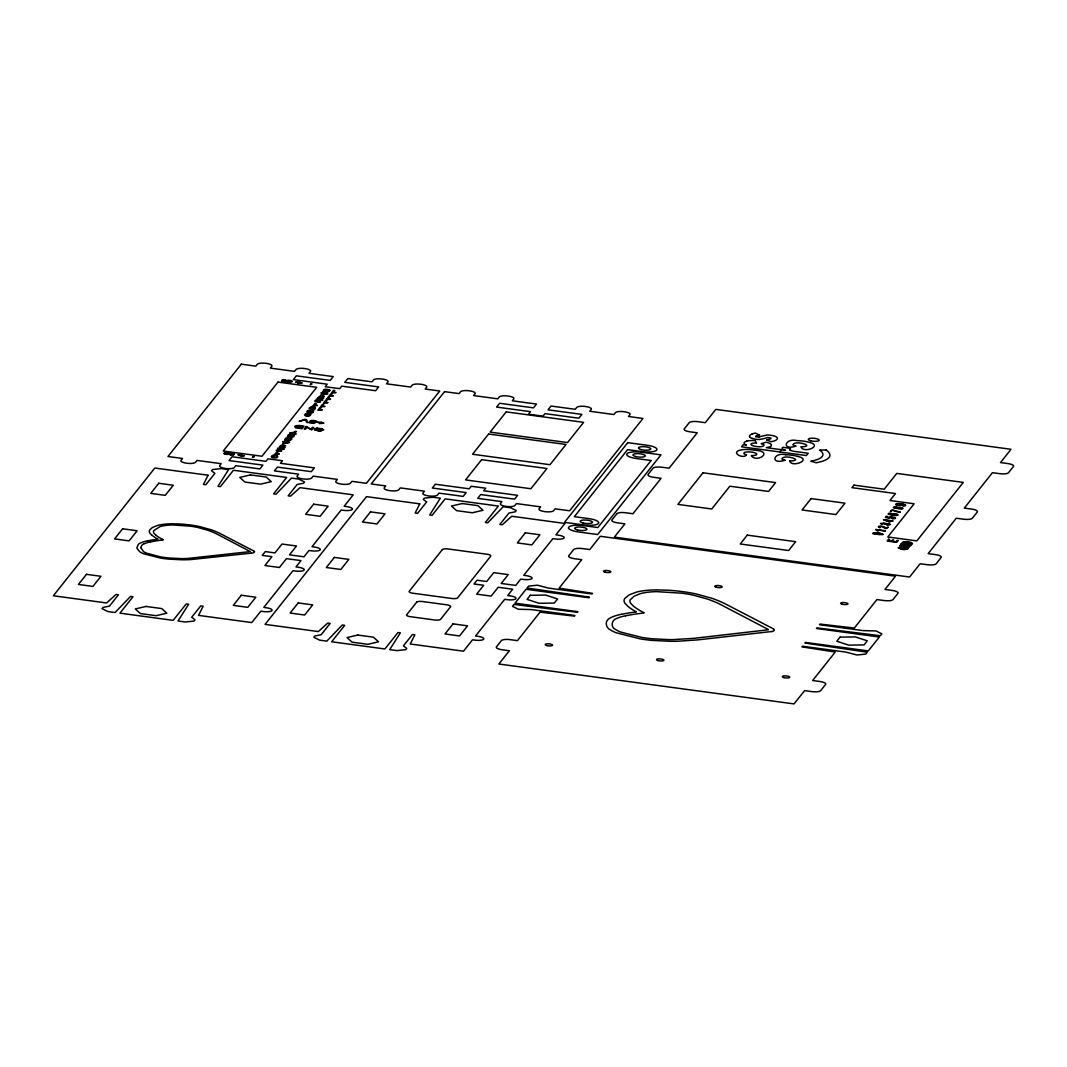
<?xml version="1.0" encoding="UTF-8"?>
<svg xmlns="http://www.w3.org/2000/svg" width="1067" height="1067" viewBox="0 0 1067 1067"><rect width="100%" height="100%" fill="white"/><g stroke="black" fill="none" stroke-linecap="round" stroke-linejoin="round"><path stroke-width="1.5" d="M314.898 407.901L311.311 407.247A13.431 3.708 4.8 0 0 310.47 408.208L314.005 408.874A12.564 3.468 4.8 0 0 314.845 407.901M897.107 514.827L892.652 514.427L897.027 514.934M911.045 543.396L910.498 544.13L903.095 543.13L905.51 542.036L910.951 543.05M894.253 507.465L897.267 507.612M897.24 507.852L894.306 507.679M314.965 401.019L318.833 402.246M308.803 415.677L305.669 415.436M881.475 523.55L883.516 523.337M279.447 446.78C280.621 446.179 280.501 443.899 285.649 445.686C286.143 445.886 278.18 445.099 283.088 446.793M317.979 397.684C319.14 397.137 319.14 394.71 324.341 396.671C324.315 396.777 316.859 396.057 321.62 397.698M779.764 451.968L781.524 449.74M892.425 510.253L890.278 511.333L892.519 509.826A15.151 4.175 4.8 0 0 897.8 511.466A13.084 3.601 4.8 0 0 900.295 511.96M912.058 543.717L911.338 544.623L901.708 543.316L902.402 542.449A6.149 1.694 4.8 0 1 903.669 541.689M904.603 505.385L902.815 505.531M234.153 454.342L233.46 454.822M889.931 517.535L894.533 518.002L892.279 518.402M293.052 435.803L289.17 435.363L293.092 435.469M885.543 524.017L889.425 524.39L887.117 524.817M310.097 414.543L306.149 414.169L310.057 414.236M889.211 513.801L891.065 513.574M319.166 397.831L319.927 397.591A2.441 0.667 4.8 0 1 321.434 397.671M280.621 446.926L281.395 446.686A2.441 0.667 4.8 0 1 282.888 446.766M305.642 415.183L308.816 415.463M790.06 448.727L790.087 448.7A7.016 1.934 4.8 0 1 790.554 448.42L782.871 447.273M315.018 400.965L318.62 400.352M327.742 391.189L323.061 391.296M314.258 422.319L309.577 422.412M289.584 439.777L284.902 439.884M759.064 437.137L755.969 436.71M746.42 454.769C744.593 459.063 732.015 453.942 738.244 450.741C743.872 448.673 750.088 449.447 755.863 450.354C774.255 451.861 755.956 463.531 751.315 455.476M785.019 460.277C769.787 465.012 773.362 451.808 785.672 454.715M162.171 540.075L163.411 539.809L162.504 539.355M771.654 631.531L697.498 639.907L677.692 641.24A75.49 20.806 4.8 0 1 670.61 641.307L651.977 640.4A51.283 14.138 4.8 0 1 640.2 638.88L615.952 632.704A39.426 10.87 4.8 0 1 610.484 629.93C606.136 628.076 604.442 621.688 608.75 618.9A42.493 11.71 4.8 0 1 611.671 617.219A55.551 15.311 4.8 0 1 621.381 614.272M625.595 615.779L630.864 614.805A95.817 26.408 4.8 0 1 641.627 613.285A4.268 1.174 4.8 0 0 642.387 613.165L644.201 612.791L642.908 612.138A107.66 29.676 4.8 0 1 633.411 606.123L630.517 603.135A42.973 11.844 4.8 0 1 630.25 599.787L633.865 596.333L640.08 593.732A37.438 10.323 4.8 0 1 646.215 592.465L648.963 592.105A35.758 9.856 4.8 0 1 656.458 591.625L682.16 593.225A47.535 13.097 4.8 0 1 693.363 595.159L707.541 599.08A94.67 26.088 4.8 0 1 721.505 605.016L768.347 629.53A2.681 0.734 4.8 0 1 768.187 629.797L694.27 638.293L674.037 639.573A68.728 18.939 4.8 0 1 669.102 639.613L652.43 638.8A45.854 12.644 4.8 0 1 641.907 637.439L620.487 631.997A33.971 9.363 4.8 0 1 615.779 629.597C610.111 627.276 611.578 619.7 616.886 618.407A49.656 13.684 4.8 0 1 625.542 615.766M897.067 515.428L896.787 515.468A3.054 0.84 4.8 0 1 895.76 515.508L888.464 514.241A2.868 0.787 4.8 0 1 888.171 513.947L888.611 513.4A2.507 0.694 4.8 0 1 890.131 513.2L891.198 513.254M251.212 553.159L190.593 559.588A55.097 15.191 4.8 0 1 181.897 559.775L168.853 559.135A35.905 9.896 4.8 0 1 160.61 558.081L143.632 553.746A27.595 7.602 4.8 0 1 139.804 551.812L136.816 548.065L138.283 544.343A30.036 8.283 4.8 0 1 140.644 542.916A38.879 10.723 4.8 0 1 147.446 540.849M279.914 449.367L276.22 450.261L280.128 451.261M280.608 449.314L281.368 449.26A4.521 1.24 4.8 0 0 282.221 449.154L277.487 448.513M318.913 400.325L320.06 400.245A4.521 1.24 4.8 0 0 320.927 400.138L316.179 399.485M290.904 437.003L288.744 436.63M316.832 428.054L314.578 429.041L318.66 429.588M318.646 401.939C325.102 402.526 310.63 401.272 319.58 400.645A8.309 2.294 4.8 0 0 322.541 400.272M279.941 450.954C286.329 451.501 271.832 450.314 280.874 449.66A8.309 2.294 4.8 0 0 283.835 449.3M317.419 428.414L321.901 429.161L321.66 430.468A3.388 0.934 4.8 0 1 318.073 430.628A3.388 0.934 4.8 0 1 315.419 429.654M317.232 428.067L316.099 428.921L318.9 429.294M756.116 442.965C741.525 443.565 762.065 449.7 764.119 445.046A6.242 1.721 4.8 0 0 761.198 443.672L766.279 442.191A12.844 3.534 4.8 0 1 771.481 444.592L770.867 446.606L766.293 447.66L785.405 450.247A8.976 2.467 4.8 0 1 782.538 448.954A7.789 2.147 4.8 0 1 782.284 447.727M801.25 446.82C816.882 446.379 794.248 439.617 793.181 444.819M318.046 428.427L321.727 428.654L323.714 429.934L319.74 431.055L314.325 429.654L315.552 429.668M790.033 460.944C805.532 460.611 783.445 453.715 781.951 458.957A6.442 1.774 4.8 0 0 784.992 460.277M875.634 532.886L873.833 533.167L875.233 533.847A12.564 3.468 4.8 0 0 878.968 534.367L881.742 534.167L880.168 533.46A13.431 3.708 4.8 0 0 876.634 532.966C860.802 533.353 898.201 536.674 876.02 532.593M894.106 513.667L895.4 513.774A3.815 1.054 4.8 0 1 897.174 514.161A2.988 0.827 4.8 0 1 897.12 515.388M901.975 546.757L898.147 547.784L902.122 549.332M902.695 505.851L903.762 505.918A2.441 0.68 4.8 0 0 905.283 505.718L905.71 505.331A3.068 0.84 4.8 0 0 904.896 504.638L904.496 504.504A4.695 1.294 4.8 0 0 903.762 504.318L901.642 504.278M275.206 455.476L273.165 455.756A13.431 3.708 4.8 0 0 272.405 456.676L275.926 457.343A12.564 3.468 4.8 0 0 276.78 456.369C273.992 452.741 282.528 458.877 273.285 457.77C269.231 457.836 272.365 454.075 275.233 455.182M285.276 380.145L283.128 380.372A5.095 1.4 4.8 0 0 282.915 380.639L286.023 380.892A27.822 7.669 4.8 0 1 286.49 380.666L287.823 380.279A2.681 0.734 4.8 0 1 291.758 381.026M227.524 452.875L225.297 453.155A5.095 1.4 4.8 0 0 225.164 453.368L228.271 453.608A27.822 7.669 4.8 0 1 228.725 453.382L230.059 452.995A2.681 0.734 4.8 0 1 234.006 453.755A4.388 1.214 4.8 0 1 234.14 454.342M887.05 525.151L890.425 524.39L883.956 523.07M288.557 436.336L287.45 436.51A2.507 0.694 4.8 0 0 288.61 437.017L290.691 437.297A2.868 0.787 4.8 0 0 291.664 437.297L293.798 436.643L294.212 435.469M902.522 549.012L907.19 548.518L904.869 547.478L903.189 548.051L904.029 546.984C914.259 547.971 903.576 551.052 900.855 548.705A3.388 0.934 4.8 0 1 899.254 547.584A3.388 0.934 4.8 0 1 902.028 547.064M322.821 391.602L327.436 392.216L329.45 391.055C323.875 391.602 324.581 388.295 330.05 390.549A3.188 0.88 4.8 0 0 328.463 389.588A3.188 0.88 4.8 0 0 325.008 389.402M329.716 396.244L328.956 396.137L330.97 393.616L332.144 393.763L330.57 395.737A7.642 2.107 4.8 0 1 333.264 395.697M327.035 399.618L326.275 399.511L328.289 396.977L329.463 397.137L327.889 399.111A7.642 2.107 4.8 0 1 330.583 399.071M316.419 399.191L322.727 400.032M324.328 403.059L323.568 402.953L325.582 400.418L326.742 400.578L325.182 402.552A7.642 2.107 4.8 0 1 327.876 402.512M309.337 422.719L313.938 423.346L315.965 422.185C310.484 422.732 311.084 419.438 316.566 421.678A3.188 0.88 4.8 0 0 314.978 420.705A3.188 0.88 4.8 0 0 311.511 420.531M300.534 425.72L304.002 426.186L302.001 428.707L298.693 428.254A6.149 1.694 4.8 0 1 295.599 427.667M291.344 433.215L296.066 433.856M289.584 433.322L295.826 434.162M284.662 440.178L289.264 440.804L291.291 439.644L286.636 438.964L287.463 438.257L291.891 439.137A3.188 0.88 4.8 0 0 290.304 438.177A3.188 0.88 4.8 0 0 286.836 437.99A3.308 0.907 4.8 0 0 285.609 439.111A3.308 0.907 4.8 0 0 289.717 439.897M277.727 448.207L284.022 449.06M875.687 529.459L885.37 530.766M885.13 531.059L877.581 530.046A7.642 2.107 4.8 0 1 878.461 530.819L877.367 530.712M880.315 527.458C876.794 527.205 881.649 525.311 883.876 527.645A8.309 2.294 4.8 0 0 886.05 528.632L888.264 527.098L886.117 528.178A4.521 1.24 4.8 0 1 885.49 527.898C884.903 525.778 874.687 525.511 879.795 527.725M884.476 524.084L885.49 524.257M903.149 504.184L902.042 503.997A15.485 4.268 4.8 0 0 900.735 503.824L898.641 503.624A3.721 1.027 4.8 0 0 897.881 503.611M889.184 517.855L886.757 517.375L887.517 516.428L886.357 516.268L885.397 517.468L889.971 517.828M902.882 504.478L904.616 505.038M882.449 524.137L880.435 523.51L884.37 523.604A2.441 0.667 4.8 0 1 884.516 524.03M882.276 524.097L881.475 523.724M797.783 456.396C812.987 459.89 791.127 468.013 789.74 460.931M210.626 529.619L199.596 526.578A38.079 10.497 4.8 0 0 188.966 524.817L185.205 524.417A42.533 11.724 4.8 0 0 180.203 524.017L171.774 523.79A29.089 8.016 4.8 0 0 164.438 524.204A30.85 8.509 4.8 0 0 162.211 524.484A30.209 8.323 4.8 0 0 157.329 525.497L152.368 527.551L149.78 529.832A34.984 9.643 4.8 0 0 150.06 533.38L151.954 535.261M766.666 439.764L770.694 441.685A13.471 3.708 4.8 0 0 774.495 440.844A18.646 5.135 4.8 0 0 777.403 438.204A11.27 3.108 4.8 0 0 776.616 437.07A8.349 2.294 4.8 0 0 774.415 436.043A8.616 2.374 4.8 0 0 770.494 435.243A6.962 1.921 4.8 0 0 767.133 434.976L760.411 436.576A20.78 5.722 4.8 0 1 759.171 437.123M759.411 434.989L755.569 433.122A12.684 3.494 4.8 0 0 752.075 433.909M253.212 550.692L221.056 534.02A70.449 19.419 4.8 0 0 210.666 529.605M773.255 628.77L726.547 604.522A100.645 27.742 4.8 0 0 711.702 598.214L695.884 593.892A54.404 14.991 4.8 0 0 680.706 591.385L675.331 590.798A60.766 16.752 4.8 0 0 668.182 590.238L656.152 589.891A41.546 11.457 4.8 0 0 645.668 590.491A44.067 12.15 4.8 0 0 642.494 590.891A42.827 11.804 4.8 0 0 636.572 592.065L629.183 594.852L624.715 598.534A49.842 13.738 4.8 0 0 624.702 602.935L627.823 606.296A117.023 32.263 4.8 0 0 636.399 611.898A123.652 34.091 4.8 0 0 621.501 614.312M280.674 447.153L285.116 447.526L279.461 447.033M155.795 535.141L153.835 533.047A30.076 8.296 4.8 0 1 153.648 530.712L159.903 526.658A26.395 7.282 4.8 0 1 164.811 525.578L165.772 525.444A25.208 6.949 4.8 0 1 173.121 524.977L189.993 526.124A33.277 9.176 4.8 0 1 197.822 527.471L207.745 530.219A66.261 18.259 4.8 0 1 217.521 534.367L250.305 551.586L187.779 558.454A50.176 13.831 4.8 0 1 180.843 558.588L169.173 558.014A32.197 8.869 4.8 0 1 160.01 556.761L146.806 553.253A23.781 6.549 4.8 0 1 143.525 551.572L140.911 547.824M319.18 398.044L323.648 398.431L317.979 397.911M281.888 380.932L281.955 380.986A2.441 0.667 4.8 0 0 286.009 381.599M224.19 453.715L224.137 453.648A4.721 1.294 4.8 0 1 224.123 453.088A5.175 1.427 4.8 0 1 224.844 452.635L224.99 452.595A2.748 0.76 4.8 0 1 226.124 452.448A2.961 0.814 4.8 0 1 227.724 452.528M801.09 446.806C803.118 454.022 824.044 445.579 808.999 442.258A14.898 4.108 4.8 0 0 796.916 440.604C784.925 437.617 780.911 450.928 796.102 446.113A6.415 1.774 4.8 0 1 793.128 444.819M755.223 440.578L756.463 442.978M313.191 412.009L312.631 412.689A3.001 0.827 4.8 0 1 311.777 412.876A3.121 0.867 4.8 0 1 311.244 412.916A2.841 0.787 4.8 0 1 310.377 412.902L309.443 412.809A3.121 0.867 4.8 0 1 307.056 412.075A3.721 1.027 4.8 0 1 306.909 411.835L307.043 411.262A15.485 4.268 4.8 0 1 307.323 410.928L307.976 410.502A4.695 1.294 4.8 0 1 308.456 410.328L308.83 410.248A3.068 0.84 4.8 0 1 311.111 410.195L312.618 410.435A2.441 0.68 4.8 0 1 313.751 410.942L308.496 411.048A2.774 0.76 4.8 0 1 312.404 411.502A3.081 0.854 4.8 0 1 312.924 411.742M295.852 427.6A5.268 1.454 4.8 0 1 295.412 425.96A5.268 1.454 4.8 0 1 300.574 425.626M314.392 422.425A3.308 0.907 4.8 0 1 310.284 421.638A3.308 0.907 4.8 0 1 311.577 420.558M292.865 436.27A2.841 0.787 4.8 0 1 289.69 436.203A2.667 0.734 4.8 0 1 288.784 435.95A3.148 0.867 4.8 0 1 288.277 435.709A2.948 0.814 4.8 0 1 288.01 435.443L288.063 435.096A3.815 1.054 4.8 0 1 288.944 434.669A2.988 0.827 4.8 0 1 291.758 434.629L292.758 434.816A2.961 0.814 4.8 0 1 294.172 435.443M292.678 436.256A4.868 1.347 4.8 0 1 291.158 437.07M291.264 433.189A13.804 3.801 4.8 0 0 296.413 431.495L295.292 431.348A13.084 3.601 4.8 0 1 294.292 431.975A15.151 4.175 4.8 0 1 289.784 433.082M278.94 454.129A6.122 1.681 4.8 0 0 275.566 454.342L274.859 454.249L276.873 451.728L278.034 451.875L276.473 453.848A7.642 2.107 4.8 0 1 279.167 453.808M321.901 410.061A6.122 1.681 4.8 0 0 318.526 410.262L317.819 410.181L319.833 407.647L320.994 407.807L319.433 409.781A7.642 2.107 4.8 0 1 322.127 409.741M317.166 405.62A6.122 1.681 4.8 0 0 313.791 405.82L313.084 405.74L315.098 403.206L316.272 403.366L314.698 405.34A7.642 2.107 4.8 0 1 317.392 405.3M324.635 406.634A6.122 1.681 4.8 0 0 321.26 406.834L320.553 406.74L322.567 404.22L323.728 404.38L322.167 406.34A7.642 2.107 4.8 0 1 324.861 406.3M329.663 396.23A6.122 1.681 4.8 0 1 333.037 396.017M326.982 399.592A6.122 1.681 4.8 0 1 330.357 399.391M327.889 391.309A3.308 0.907 4.8 0 1 323.768 390.522A3.308 0.907 4.8 0 1 325.062 389.442M335.665 392.709A6.122 1.681 4.8 0 0 332.29 392.923L331.597 392.829L333.598 390.309L334.771 390.455L333.197 392.429A7.642 2.107 4.8 0 1 335.892 392.389M324.275 403.033A6.122 1.681 4.8 0 1 327.649 402.833M287.757 382.239A3.361 0.934 4.8 0 0 291.264 382.106L291.918 381.626A4.388 1.214 4.8 0 0 291.878 381.026M287.943 381.906A2.974 0.827 4.8 0 0 289.25 381.986L290.851 381.186L288.21 380.706A3.401 0.934 4.8 0 0 287.903 380.812L286.436 381.466A3.614 1 4.8 0 1 285.969 381.586M285.489 379.812A2.961 0.814 4.8 0 0 283.875 379.719A2.748 0.76 4.8 0 0 282.755 379.879L282.608 379.919A5.175 1.427 4.8 0 0 281.888 380.372A4.721 1.294 4.8 0 0 281.835 380.866M233.5 454.822A3.361 0.934 4.8 0 1 229.992 454.955M230.192 454.622A2.974 0.827 4.8 0 0 231.486 454.702L233.073 453.862L230.459 453.422A3.401 0.934 4.8 0 0 230.139 453.528L228.791 454.142A3.614 1 4.8 0 1 228.218 454.315A2.441 0.667 4.8 0 1 224.23 453.728M310.937 411.155A3.068 0.84 4.8 0 1 311.497 411.248M313.084 411.795A3.068 0.84 4.8 0 1 313.351 412.062M306.189 414.703A2.481 0.68 4.8 0 0 305.122 415.597A2.481 0.68 4.8 0 0 308.723 416.077A2.481 0.68 4.8 0 0 309.083 415.09A2.921 0.8 4.8 0 0 310.71 414.129A2.921 0.8 4.8 0 0 306.349 413.529A2.921 0.8 4.8 0 0 306.149 414.756M785.685 454.742A14.898 4.108 4.8 0 1 797.716 456.409M746.753 441.218A11.377 3.134 4.8 0 0 744.406 443.859A10.91 3.014 4.8 0 0 746.407 445.086L743.259 444.699L741.578 446.806L806.399 455.556L808.226 453.262L794.555 451.421A7.042 1.947 4.8 0 1 792.768 451.074A6.069 1.681 4.8 0 1 791.087 450.581A6.255 1.721 4.8 0 1 789.86 449.834M746.527 441.138A12.844 3.548 4.8 0 1 754.996 440.578M746.22 454.822A6.495 1.787 4.8 0 1 746.3 452.021A6.495 1.787 4.8 0 1 756.17 453.435A6.495 1.787 4.8 0 1 751.621 455.609M789.793 449.834A6.642 1.827 4.8 0 1 789.86 448.967M755.676 436.696A7.389 2.041 4.8 0 1 759.557 435.069M766.639 439.751A8.963 2.467 4.8 0 0 770.921 438.524A4.788 1.32 4.8 0 0 770.801 437.91L767.266 437.497A24.034 6.629 4.8 0 0 765.452 438.284L759.277 439.537A7.549 2.081 4.8 0 1 752.568 438.484M752.462 438.51A8.656 2.387 4.8 0 1 750.234 437.417M750.021 437.417A15.245 4.201 4.8 0 1 752.382 433.989M875.58 529.645A6.122 1.681 4.8 0 1 877.261 530.699M894.88 517.535A3.188 0.88 4.8 0 1 895.186 518.509A3.188 0.88 4.8 0 1 892.145 518.749M888.824 517.855A3.308 0.907 4.8 0 1 890.505 516.855A3.308 0.907 4.8 0 1 894.76 517.535M893.186 513.667A2.841 0.787 4.8 0 1 894.026 513.654M889.118 514.147A4.868 1.347 4.8 0 0 892.492 514.827A2.841 0.787 4.8 0 1 891.732 514.481A2.934 0.814 4.8 0 1 891.865 513.961A2.667 0.734 4.8 0 1 892.505 513.747A3.148 0.867 4.8 0 1 893.252 513.667M900.068 512.253A13.804 3.801 4.8 0 1 892.532 510.239M897.52 508.279A2.481 0.68 4.8 0 1 893.879 507.892A2.481 0.68 4.8 0 1 894.599 506.945A2.481 0.68 4.8 0 1 898.107 507.519M897.921 507.492A2.921 0.8 4.8 0 1 902.375 507.892A2.921 0.8 4.8 0 1 901.428 509.026A2.921 0.8 4.8 0 1 897.294 508.252M901.402 504.251A2.774 0.76 4.8 0 1 901.362 505.358A3.081 0.854 4.8 0 1 900.641 505.438A2.921 0.8 4.8 0 1 899.774 505.451L897.174 505.091A3.001 0.827 4.8 0 1 895.76 504.344L895.827 504.104A3.121 0.867 4.8 0 1 897.827 503.597M902.202 505.011A3.068 0.84 4.8 0 1 902.028 505.158M896.267 504.784A3.121 0.867 4.8 0 1 895.973 504.611M903.949 541.783A5.268 1.454 4.8 0 1 909.738 542.116A5.268 1.454 4.8 0 1 912.392 543.757M141.137 547.838A35.038 9.656 4.8 0 1 143.965 543.677M162.424 539.368A75.37 20.78 4.8 0 1 155.862 535.141M162.077 540.089A2.988 0.827 4.8 0 1 161.637 540.169M150.447 541.929A79.225 21.833 4.8 0 1 161.57 540.142M144.325 543.743A34.758 9.576 4.8 0 1 150.354 541.889M253.466 550.665A7.136 1.974 4.8 0 1 251.345 553.226M147.526 540.876A86.56 23.861 4.8 0 1 157.956 539.155A81.919 22.58 4.8 0 1 151.994 535.261M773.335 628.77A9.363 2.587 4.8 0 1 771.774 631.584M898.187 508.079L902.202 508.372L898.187 508.079M309.257 408.154C317.859 413.676 316.739 402.192 309.257 408.127M296.186 426.893L300.947 428.24L302.481 426.307L297.986 425.88L296.186 426.893M312.031 412.049L308.03 411.875L312.031 412.089M896.8 504.278L901.255 504.691L896.813 504.251M208.052 475.215L203.437 484.405L205.864 484.725L214.894 473.348L211.559 470.8L212.573 469.533L221.336 468.613L228.591 469.6L217.961 486.365L220.376 486.685L233.433 470.254L286.663 477.442L273.605 493.888L276.033 494.208L291.504 478.096L298.773 479.083L304.522 481.951L303.521 483.218L297.173 484.458L288.13 495.848L290.544 496.168L300 487.646L353.217 494.835L344.188 506.225L346.602 506.545A7.442 2.054 4.8 0 1 352.35 509.426A7.442 2.054 4.8 0 1 343.587 510.346L341.173 510.013L312.044 546.691L314.458 547.024A7.442 2.054 4.8 0 1 320.207 549.892A7.442 2.054 4.8 0 1 311.444 550.812L309.03 550.492L304.002 556.814L289.477 554.853L296.519 545.997L281.995 544.037L274.966 552.893L265.283 551.586L262.269 555.373L271.952 556.681L264.923 565.537L279.434 567.497L286.476 558.641L300.987 560.602L295.972 566.924L298.387 567.257A7.442 2.054 4.8 0 1 304.135 570.138A7.442 2.054 4.8 0 1 295.372 571.045L292.958 570.725L263.816 607.403L266.243 607.723A7.442 2.054 4.8 0 1 271.992 610.604A7.442 2.054 4.8 0 1 263.229 611.524L260.815 611.191L251.772 622.581L198.542 615.379L203.157 606.203L200.743 605.883L191.7 617.26L195.034 619.807L194.021 621.074L185.258 621.994L178.002 621.007L188.646 604.242L186.218 603.922L173.161 620.354L119.931 613.165L132.988 596.72L130.561 596.4L115.089 612.511L107.834 611.524L102.072 608.643L103.086 607.39L109.421 606.136L118.464 594.759L116.05 594.439L106.593 602.962L53.35 595.759L154.808 468.026L208.052 475.215M419.771 503.837L415.17 513.014L417.584 513.334L426.627 501.957L423.292 499.409L424.293 498.142L433.069 497.222L440.324 498.209L429.681 514.974L432.108 515.308L445.166 498.863L498.396 506.051L485.338 522.497L487.752 522.817L503.237 506.705L510.493 507.692L516.241 510.573L515.241 511.827L508.892 513.08L499.849 524.457L502.277 524.791L511.733 516.255L564.95 523.457L555.907 534.834L558.334 535.167A7.442 2.054 4.8 0 1 564.083 538.035A7.442 2.054 4.8 0 1 555.32 538.955L552.893 538.622L523.764 575.3L526.191 575.633A7.442 2.054 4.8 0 1 531.94 578.514A7.442 2.054 4.8 0 1 523.177 579.421L520.749 579.101L515.734 585.423L501.21 583.462L508.239 574.606L493.728 572.646L486.699 581.502L477.016 580.195L474.001 583.982L483.684 585.29L476.642 594.146L491.167 596.106L498.196 587.25L512.72 589.211L507.692 595.546L510.119 595.866A7.442 2.054 4.8 0 1 515.868 598.747A7.442 2.054 4.8 0 1 507.105 599.667L504.678 599.334L475.549 636.012L477.963 636.345A7.442 2.054 4.8 0 1 483.724 639.213A7.442 2.054 4.8 0 1 474.962 640.133L472.534 639.8L463.491 651.19L410.275 644.001L414.89 634.812L412.462 634.492L403.419 645.868L406.754 648.429L405.753 649.683L396.991 650.603L389.722 649.616L400.365 632.851L397.951 632.531L384.894 648.963L331.65 641.774L344.708 625.329L342.294 625.009L326.809 641.12L319.553 640.133L313.805 637.266L314.805 635.999L321.154 634.758L330.196 623.368L327.769 623.048L318.326 631.571L265.083 624.382L366.528 496.635L419.771 503.837M241.302 364.18L167.972 456.503L182.497 458.463L180.99 460.357A7.442 2.054 4.8 0 0 186.738 463.238A7.442 2.054 4.8 0 0 195.501 462.318L197.008 460.424L221.216 463.692L219.709 465.599A7.442 2.054 4.8 0 0 225.457 468.466A7.442 2.054 4.8 0 0 234.22 467.559L235.727 465.652L259.921 468.933L262.935 465.132L229.058 460.557L232.072 456.756L265.95 461.344L267.964 458.81L282.475 460.771L280.474 463.305L314.352 467.88L311.337 471.667L277.46 467.093L274.446 470.894L298.64 474.161L297.133 476.055A7.442 2.054 4.8 0 0 302.881 478.936A7.442 2.054 4.8 0 0 311.657 478.016L313.165 476.122L337.359 479.39L335.852 481.284A7.442 2.054 4.8 0 0 341.6 484.165A7.442 2.054 4.8 0 0 350.363 483.244L351.87 481.35L366.394 483.311L439.724 390.989L425.2 389.028L426.707 387.134A7.442 2.054 4.8 0 0 420.958 384.253A7.442 2.054 4.8 0 0 412.195 385.174L410.688 387.068L386.494 383.8L388.001 381.893A7.442 2.054 4.8 0 0 382.239 379.025A7.442 2.054 4.8 0 0 373.477 379.932L371.97 381.839L347.775 378.558L344.761 382.359L378.638 386.934L375.624 390.735L341.747 386.147L339.733 388.681L325.222 386.721L327.222 384.187L293.345 379.612L296.359 375.824L330.236 380.399L333.251 376.598L309.057 373.33L310.564 371.436A7.442 2.054 4.8 0 0 304.815 368.555A7.442 2.054 4.8 0 0 296.039 369.475L294.532 371.369L270.338 368.102L271.845 366.208A7.442 2.054 4.8 0 0 266.096 363.327A7.442 2.054 4.8 0 0 257.334 364.247L255.827 366.141L241.302 364.18M86.454 574.326L78.411 584.449L92.936 586.41L100.965 576.287L86.454 574.326M122.612 528.792L114.582 538.915L129.094 540.876L137.136 530.766L122.612 528.792M158.77 483.271L150.74 493.381L165.252 495.341L173.294 485.232L158.77 483.271M277.994 382.093L223.243 451.021L261.962 456.249L316.699 387.321L277.994 382.093M238.154 454.835L241.049 456.303L244.45 455.689L241.822 455.329L242.369 454.649L238.154 454.835M295.919 382.106L298.307 382.76L297.76 383.44L302.214 382.96L299.587 382.613L300.134 381.919L295.919 382.106M253.199 456.489L252.439 457.45L254.306 456.636L253.199 456.489M310.95 383.76L310.19 384.72L312.057 383.92L310.95 383.76M321.167 392.949L322.221 393.403L320.927 395.043L327.876 393.856L321.167 392.949M282.875 441.538L283.929 442.005L282.635 443.632L289.584 442.445L282.875 441.538M323.394 393.563L322.501 394.683L326.475 393.976L323.394 393.563M285.102 442.165L284.209 443.285L288.183 442.578L285.102 442.165M306.216 426.493L304.215 429.001L305.495 429.174L307.029 427.253L311.684 430.014L313.671 427.494L312.391 427.32L310.857 429.254L306.216 426.493M317.553 422.292L319.953 422.919L319.42 423.612L323.901 423.159L321.287 422.799L321.834 422.119L317.553 422.292M241.315 595.253L233.273 605.376L247.797 607.336L255.827 597.213L241.315 595.253M313.645 504.198L305.602 514.307L320.127 516.281L328.156 506.158L313.645 504.198M444.566 391.642L371.236 483.965L385.747 485.925L384.24 487.832A7.442 2.054 4.8 0 0 390.002 490.7A7.442 2.054 4.8 0 0 398.765 489.793L400.272 487.899L424.466 491.167L422.959 493.061A7.442 2.054 4.8 0 0 428.707 495.942A7.442 2.054 4.8 0 0 437.483 495.021L438.99 493.127L463.185 496.395L466.199 492.594L432.322 488.019L435.336 484.231L469.213 488.806L471.214 486.272L485.738 488.233L483.724 490.767L517.602 495.341L514.587 499.143L480.71 494.568L477.696 498.356L501.903 501.623L500.396 503.517A7.442 2.054 4.8 0 0 506.145 506.398A7.442 2.054 4.8 0 0 514.908 505.491L516.415 503.584L540.609 506.852L539.115 508.759A7.442 2.054 4.8 0 0 544.864 511.64A7.442 2.054 4.8 0 0 553.626 510.72L555.133 508.826L569.658 510.786L642.974 418.451L628.463 416.49L629.97 414.596A7.442 2.054 4.8 0 0 624.222 411.715A7.442 2.054 4.8 0 0 615.446 412.636L613.938 414.529L589.744 411.262L591.251 409.368A7.442 2.054 4.8 0 0 585.503 406.487A7.442 2.054 4.8 0 0 576.74 407.407L575.233 409.301L551.025 406.034L548.011 409.821L581.888 414.409L578.874 418.197L544.997 413.623L542.996 416.143L528.472 414.183L530.486 411.662L496.608 407.074L499.623 403.286L533.5 407.861L536.514 404.073L512.32 400.805L513.827 398.898A7.442 2.054 4.8 0 0 508.065 396.03A7.442 2.054 4.8 0 0 499.303 396.937L497.796 398.831L473.601 395.564L475.108 393.67A7.442 2.054 4.8 0 0 469.347 390.789A7.442 2.054 4.8 0 0 460.584 391.709L459.077 393.603L444.566 391.642M298.173 602.935L290.144 613.058L304.655 615.019L312.698 604.896L298.173 602.935M334.344 557.414L326.302 567.524L340.826 569.485L348.856 559.375L334.344 557.414M370.502 511.88L362.46 522.003L376.984 523.964L385.027 513.841L370.502 511.88M488.619 434.016L472.548 454.249L549.972 464.705L566.043 444.472L488.619 434.016M506.198 411.875L490.126 432.108L567.551 442.578L583.622 422.345L506.198 411.875M481.63 459.677L465.559 479.91L530.886 488.739L546.958 468.506L481.63 459.677M442.365 549.598L409.208 591.331A4.962 1.36 4.8 0 0 413.049 593.252L451.768 598.48A4.962 1.36 4.8 0 0 457.61 597.88L490.753 556.134A4.962 1.36 4.8 0 0 486.925 554.226L448.207 548.985A4.962 1.36 4.8 0 0 442.365 549.598M416.704 602.148L406.66 614.792A4.962 1.36 4.8 0 0 410.488 616.713L434.682 619.98A4.962 1.36 4.8 0 0 440.538 619.38L450.581 606.723A4.962 1.36 4.8 0 0 446.74 604.816L422.545 601.535A4.962 1.36 4.8 0 0 416.704 602.148M453.048 623.862L445.006 633.985L459.53 635.945L467.559 625.836L453.048 623.862M525.364 532.806L517.335 542.93L531.846 544.89L539.889 534.767L525.364 532.806M627.769 442.658L564.496 522.337L583.849 524.951A12.391 3.414 4.8 0 0 598.467 523.43A12.391 3.414 4.8 0 0 588.877 518.629L574.353 516.668L627.596 449.634L642.107 451.594A12.391 3.414 4.8 0 0 656.725 450.074A12.391 3.414 4.8 0 0 647.135 445.272L627.769 442.658M514.014 604.442L512.507 606.336L518.269 609.217L531.366 609.59L574.926 615.472L574.419 616.112L540.035 612.165L517.442 640.627L510.173 639.64A7.442 2.054 4.8 0 0 501.41 640.56L496.395 646.882A7.442 2.054 4.8 0 0 502.144 649.763L509.399 650.737L498.849 664.021L794.061 703.913L804.611 690.629L811.867 691.616A7.442 2.054 4.8 0 0 820.63 690.696L825.658 684.374A7.442 2.054 4.8 0 0 819.909 681.493L812.641 680.519L835.248 652.057L801.877 646.842L802.384 646.215L845.931 652.097L857.028 655.005L865.79 654.084L867.298 652.19L804.891 643.054L805.385 642.414L868.298 650.923L879.355 637.012L816.442 628.503L816.949 627.876L880.355 635.745L881.862 633.851L876.114 630.97L863.003 630.597L819.456 624.715L819.963 624.075L854.334 628.023L876.927 599.574L884.196 600.548A7.442 2.054 4.8 0 0 892.959 599.641L897.987 593.319A7.442 2.054 4.8 0 0 892.225 590.438L884.97 589.451L895.52 576.18L600.308 536.288L589.758 549.558L582.502 548.585A7.442 2.054 4.8 0 0 573.739 549.492L568.711 555.827A7.442 2.054 4.8 0 0 574.473 558.695L581.728 559.682L559.121 588.13L592.505 593.345L591.998 593.972L548.438 588.09L537.355 585.196L528.578 586.103L527.071 587.997L589.491 597.133L588.984 597.773L526.071 589.264L515.028 603.175L577.941 611.684L577.434 612.311L514.014 604.442M530.339 595.279L527.071 599.387L539.062 603.282L554.307 603.068L557.574 598.96L545.584 595.066L530.339 595.279M651.11 460.517L597.867 527.551L583.342 525.591A12.391 3.414 4.8 0 0 568.738 527.111A12.391 3.414 4.8 0 0 578.327 531.913L597.68 534.527L660.966 454.849L641.614 452.235A12.391 3.414 4.8 0 0 626.996 453.755A12.391 3.414 4.8 0 0 636.586 458.557L651.11 460.517M616.926 513.667L611.911 519.989A7.442 2.054 4.8 0 0 617.66 522.87L624.915 523.857L614.365 537.128L909.577 577.02L920.127 563.749L927.383 564.723A7.442 2.054 4.8 0 0 936.146 563.816L941.174 557.481A7.442 2.054 4.8 0 0 935.426 554.613L928.157 553.626L956.285 518.215L963.541 519.202A7.442 2.054 4.8 0 0 972.317 518.282L977.332 511.96A7.442 2.054 4.8 0 0 971.584 509.079L964.328 508.092L992.443 472.681L999.712 473.668A7.442 2.054 4.8 0 0 1008.475 472.748L1013.503 466.426A7.442 2.054 4.8 0 0 1007.741 463.545L1000.486 462.571L1011.036 449.287L715.824 409.395L705.274 422.679L698.018 421.692A7.442 2.054 4.8 0 0 689.255 422.612L684.227 428.934A7.442 2.054 4.8 0 0 689.976 431.815L697.244 432.789L669.116 468.2L661.86 467.226A7.442 2.054 4.8 0 0 653.084 468.133L648.069 474.468A7.442 2.054 4.8 0 0 653.818 477.336L661.073 478.323L632.958 513.734L625.689 512.76A7.442 2.054 4.8 0 0 616.926 513.667M702.993 472.788L677.878 504.398L711.756 508.972L729.841 486.219L768.547 491.447L775.589 482.591L702.993 472.788M747.247 535.127L740.218 543.983L788.62 550.519L795.649 541.676L747.247 535.127M811.107 498.596L802.064 509.973L835.941 514.561L844.984 503.171L811.107 498.596M853.947 485.125L851.946 487.659L895.493 493.541L889.971 500.503L914.166 503.771L887.797 536.968L916.833 540.889L963.301 482.404L896.76 473.415L884.196 489.22L853.947 485.125M883.529 519.669L889.745 522.07L890.625 520.963L893.146 520.963L883.529 519.669M889.518 520.816L888.878 521.616L885.237 520.229L889.518 520.816M888.598 539.222L887.17 541.022L896.787 542.316L898.267 540.462L897.16 540.315L895.947 541.836L892.626 541.382L893.719 540.009L892.612 539.862L891.519 541.236L888.544 540.836L889.705 539.368L888.598 539.222M899.988 545.49L909.591 546.811L902.215 545.811C929.09 546.451 883.356 541.743 908.364 545.224L899.988 545.49M840.062 637.132L836.795 641.24L848.785 645.135L864.043 644.921L867.298 640.814L855.307 636.919L840.062 637.132M305.455 419.758L299.133 421.372L304.975 419.384L306.349 419.571L308.056 422.585L306.696 422.399L305.469 419.811M250.478 474.908L239.795 477.416L244.823 482.031L260.561 484.151L271.245 481.657L266.216 477.042L250.478 474.908M462.211 503.531L451.514 506.025L456.556 510.64L472.281 512.774L482.978 510.279L477.936 505.651L462.211 503.531M146.019 606.443L135.322 608.937L140.364 613.565L156.089 615.686L166.785 613.192L161.744 608.577L146.019 606.443M357.738 635.052L347.055 637.559L352.083 642.174L367.822 644.308L378.505 641.8L373.477 637.186L357.738 635.052M826.218 450.047L819.616 450.007A37.358 10.297 4.8 0 1 810.787 461.197L816.122 462.758A42.467 11.71 4.8 0 0 826.205 450.047M635.679 456.556A6.202 1.707 4.8 0 0 645.268 455.982A6.202 1.707 4.8 0 0 636.345 453.648A6.202 1.707 4.8 0 0 635.679 456.556M577.42 529.912A6.202 1.707 4.8 0 0 587.01 529.339A6.202 1.707 4.8 0 0 578.087 527.005A6.202 1.707 4.8 0 0 577.42 529.912M641.214 449.607A6.202 1.707 4.8 0 0 650.79 449.02A6.202 1.707 4.8 0 0 641.867 446.686A6.202 1.707 4.8 0 0 641.214 449.607M582.942 522.963A6.202 1.707 4.8 0 0 592.532 522.377A6.202 1.707 4.8 0 0 583.609 520.042A6.202 1.707 4.8 0 0 582.942 522.963M810.827 440.831A5.508 1.52 4.8 0 0 819.229 440.244A5.508 1.52 4.8 0 0 811.187 438.217A5.508 1.52 4.8 0 0 810.827 440.831M605.109 572.219A3.721 1.027 4.8 0 0 610.857 571.872A3.721 1.027 4.8 0 0 605.509 570.472A3.721 1.027 4.8 0 0 605.109 572.219M546.851 645.575A3.721 1.027 4.8 0 0 552.599 645.228A3.721 1.027 4.8 0 0 547.238 643.828A3.721 1.027 4.8 0 0 546.851 645.575M658.152 660.606A3.721 1.027 4.8 0 0 663.901 660.26A3.721 1.027 4.8 0 0 658.552 658.872A3.721 1.027 4.8 0 0 658.152 660.606M783.978 677.612A3.721 1.027 4.8 0 0 789.727 677.265A3.721 1.027 4.8 0 0 784.378 675.864A3.721 1.027 4.8 0 0 783.978 677.612M716.41 587.263A3.721 1.027 4.8 0 0 722.159 586.917A3.721 1.027 4.8 0 0 716.811 585.516A3.721 1.027 4.8 0 0 716.41 587.263M842.236 604.269A3.721 1.027 4.8 0 0 847.985 603.909A3.721 1.027 4.8 0 0 842.637 602.522A3.721 1.027 4.8 0 0 842.236 604.269"/></g></svg>
